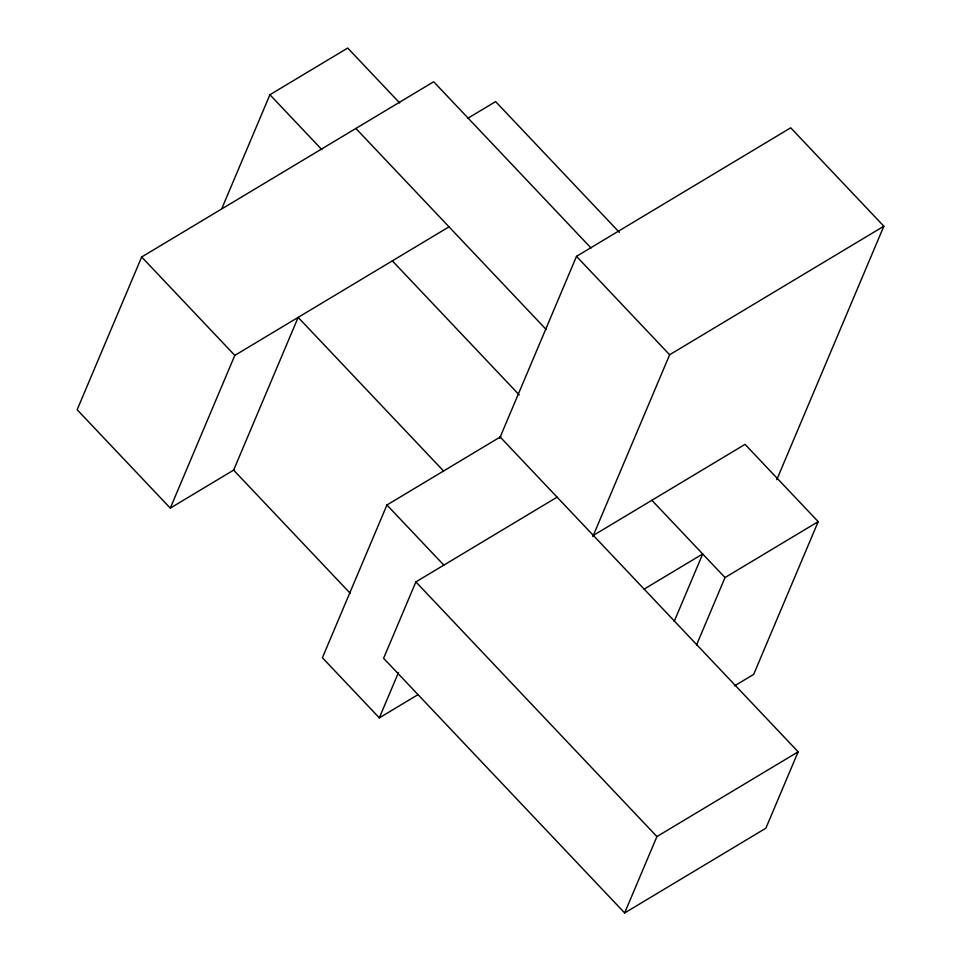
<?xml version="1.0" encoding="UTF-8"?>
<svg xmlns="http://www.w3.org/2000/svg" width="961" height="961" viewBox="0 0 961 961"><rect width="100%" height="100%" fill="white"/><g stroke="black" fill="none" stroke-linecap="round" stroke-linejoin="round"><path stroke-width="1.44" d="M591.003 247.962L433.687 81.757L141.675 256.983L77.156 409.734L170.289 508.129L234.424 469.641M222.075 207.984L269.909 94.743L347.714 48.05L399.68 102.959M170.289 508.129L234.808 355.39L449.015 226.844M500.837 436.63L386.935 504.993L322.403 657.732L379.319 717.867L417.927 694.695M557.104 497.161L415.873 581.91L383.607 658.285L624.65 912.95L765.881 828.202L798.147 751.826L500.188 437.027M379.319 717.867L398.503 672.448M499.684 438.216L576.504 256.359L790.711 127.813L883.844 226.207L776.764 479.707M592.817 536.61L669.637 354.753L883.844 226.207M674.214 621.395L702.695 553.968L644.134 589.117M696.533 644.987L725.014 577.561L818.195 521.643L745.063 444.366L593.321 535.421M624.65 912.95L656.916 836.575L798.147 751.826M818.195 521.643L753.676 674.382L734.528 685.866M467.623 118.407L495.624 101.602L619.377 232.358M576.504 256.359L669.637 354.753M355.882 128.45L546.1 329.419M269.909 94.743L321.875 149.64M651.882 500.285L725.014 577.561M392.34 260.851L519.192 394.875M443.562 471.01L298.15 317.382L233.631 470.121L350.164 593.237M386.935 504.993L443.838 565.116M141.675 256.983L234.808 355.39M415.873 581.91L656.916 836.575"/></g></svg>
